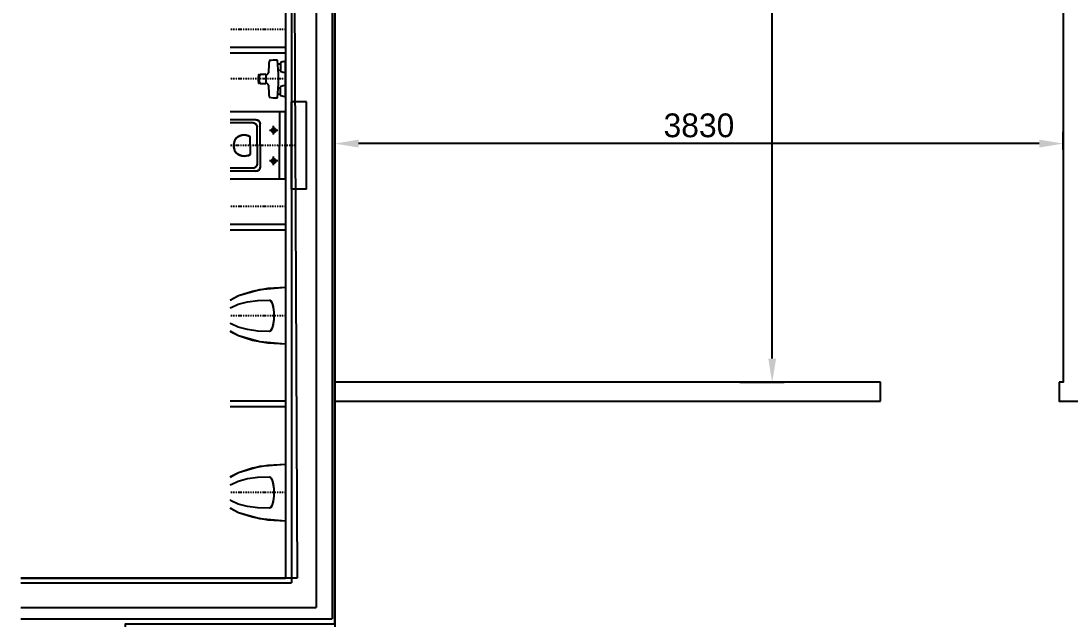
# Model space of a CAD drawing. Header units: millimetres. Extents: x 1372008 to 1411324, y -46445 to -30295.
# Drawn here: x 1394094 to 1399615, y -37520 to -34375 of the extents above; entities that cross this region are included whole.
import ezdxf

# ---------------------------------------------------------------- set-up
doc = ezdxf.new("R2010")
doc.units = ezdxf.units.MM
doc.linetypes.add('DASHDOT2', pattern=[12.7, 6.35, -3.175, 0, -3.175])
for name, color, linetype in [('Divar-esas', 7, 'Continuous'), ('Kafel', 7, 'Continuous'), ('OFFICE_BOUNDARY', 3, 'Continuous'), ('Santexnika', 7, 'Continuous'), ('sutun1', 7, 'Continuous'), ('Tavan', 7, 'Continuous')]:
    doc.layers.add(name, color=color, linetype=linetype)

msp = doc.modelspace()

# ---------------------------------------------------------------- linework, layer by layer
at = {"color": 1, "lineweight": 30}
msp.add_line((1395743.6, -37544.8), (1395743.6, -30844.8), dxfattribs=at)
at = {"color": 18, "lineweight": -3, "true_color": 0x000000}
msp.add_line((1395743.6, -37544.8), (1395743.6, -30844.8), dxfattribs=at)
at = {"color": 0, "lineweight": -2, "transparency": 16777216}
for p, q in [((1398043.8, -36149.8), (1398043.8, -30969.8)), ((1395743.6, -35053), (1395743.6, -34957.1)), ((1399573.6, -35053), (1399573.6, -34957.1)), ((1399448.6, -35019.6), (1395868.6, -35019.6)), ((1397873.7, -36274.8), (1398106.3, -36274.8)), ((1395743.6, -36546.7), (1395743.6, -37953.4))]:
    msp.add_line(p, q, dxfattribs=at)
for p, q in [((1398613.6, -36374.8), (1398613.6, -36274.8)), ((1395743.6, -37544.8), (1395743.6, -36374.8)), ((1395743.6, -36374.8), (1398613.6, -36374.8))]:
    msp.add_line(p, q)
for points in [[(1398613.6, -36274.8), (1395743.6, -36274.8), (1395743.6, -31024.8), (1395863.6, -31024.8), (1395863.6, -30844.8), (1399023.6, -30844.8), (1399023.6, -31024.8), (1399553.6, -31024.8), (1399553.6, -32884.8), (1399043.6, -32884.8), (1399043.6, -34014.8), (1399573.6, -34014.8), (1399573.6, -36274.8), (1399553.6, -36274.8)], [(1399553.6, -36274.8), (1399553.6, -36374.8), (1399703.6, -36374.8), (1399703.6, -33994.8), (1400223.6, -33994.8), (1400223.6, -32854.8), (1399703.6, -32854.8), (1399703.6, -31014.8), (1400283.6, -31014.8), (1400283.6, -30824.8), (1403443.6, -30824.8), (1403443.6, -31014.8), (1403893.6, -31014.8), (1403893.6, -30824.8), (1407053.6, -30824.8), (1407053.6, -31014.8), (1408233.6, -31014.8), (1408233.6, -32134.8), (1406853.6, -32134.8), (1406853.6, -35754.8), (1407063.6, -35754.8), (1407063.6, -35654.8)]]:
    msp.add_lwpolyline(points)
at = {"color": 0, "transparency": 16777216}
for points in [[(1395868.6, -34998.7), (1395868.6, -35040.4), (1395743.6, -35019.6)], [(1399448.6, -34998.7), (1399448.6, -35040.4), (1399573.6, -35019.6)], [(1398023, -36149.8), (1398064.6, -36149.8), (1398043.8, -36274.8)]]:
    msp.add_solid(points, dxfattribs=at)
at = {"layer": 'Divar-esas'}
for p, q in [((1395515.2, -30994.8), (1395515.2, -37329.8)), ((1395645.2, -30994.8), (1395645.2, -37459.8)), ((1394093.6, -37329.8), (1395515.2, -37329.8)), ((1394093.6, -37459.8), (1395645.2, -37459.8))]:
    msp.add_line(p, q, dxfattribs=at)
at = {"layer": 'Kafel'}
for p, q in [((1395485.2, -30824.8), (1395485.2, -37304.8)), ((1395515.2, -30994.8), (1395515.2, -37304.8)), ((1394093.6, -37304.8), (1395485.2, -37304.8))]:
    msp.add_line(p, q, dxfattribs=at)
at = {"layer": 'OFFICE_BOUNDARY'}
msp.add_lwpolyline([(1394643.6, -39944.8), (1394643.6, -37544.8), (1395743.6, -37544.8), (1395743.6, -30844.8), (1408233.6, -30844.8), (1408233.6, -32394.8), (1410773.6, -32394.8), (1410773.6, -41374.8), (1406863.6, -41374.8), (1406863.6, -41404.8), (1394643.6, -41404.8), (1394643.6, -39944.8)], close=True, dxfattribs=at)
at = {"layer": 'Santexnika', "color": 26, "linetype": 'DASHDOT2', "true_color": 0x791e15}
for p, q in [((1395485.2, -34419.8), (1395193.6, -34419.8)), ((1395485.2, -34419.8), (1395193.6, -34419.8)), ((1395485.2, -34419.8), (1395193.6, -34419.8)), ((1395485.2, -34419.8), (1395193.6, -34419.8)), ((1395485.2, -34419.8), (1395193.6, -34419.8)), ((1395485.2, -34419.8), (1395193.6, -34419.8)), ((1395485.2, -34419.8), (1395193.6, -34419.8)), ((1395485.2, -34419.8), (1395193.6, -34419.8)), ((1395485.2, -34679.8), (1395193.6, -34679.8)), ((1395485.2, -34679.8), (1395193.6, -34679.8)), ((1395485.2, -34679.8), (1395193.6, -34679.8)), ((1395485.2, -34679.8), (1395193.6, -34679.8)), ((1395485.2, -34679.8), (1395193.6, -34679.8)), ((1395485.2, -34679.8), (1395193.6, -34679.8)), ((1395485.2, -34679.8), (1395193.6, -34679.8)), ((1395485.2, -34679.8), (1395193.6, -34679.8)), ((1395535.2, -35029.8), (1395193.6, -35029.8)), ((1395535.2, -35029.8), (1395193.6, -35029.8)), ((1395535.2, -35029.8), (1395193.6, -35029.8)), ((1395535.2, -35029.8), (1395193.6, -35029.8)), ((1395535.2, -35029.8), (1395193.6, -35029.8)), ((1395535.2, -35029.8), (1395193.6, -35029.8)), ((1395535.2, -35029.8), (1395193.6, -35029.8)), ((1395535.2, -35029.8), (1395193.6, -35029.8)), ((1395485.2, -35349.8), (1395193.6, -35349.8)), ((1395485.2, -35349.8), (1395193.6, -35349.8)), ((1395485.2, -35349.8), (1395193.6, -35349.8)), ((1395485.2, -35349.8), (1395193.6, -35349.8)), ((1395485.2, -35349.8), (1395193.6, -35349.8)), ((1395485.2, -35349.8), (1395193.6, -35349.8)), ((1395485.2, -35349.8), (1395193.6, -35349.8)), ((1395485.2, -35349.8), (1395193.6, -35349.8)), ((1395485.2, -35924.8), (1395193.6, -35924.8)), ((1395485.2, -35924.8), (1395193.6, -35924.8)), ((1395485.2, -35924.8), (1395193.6, -35924.8)), ((1395485.2, -35924.8), (1395193.6, -35924.8)), ((1395485.2, -35924.8), (1395193.6, -35924.8)), ((1395485.2, -35924.8), (1395193.6, -35924.8)), ((1395485.2, -35924.8), (1395193.6, -35924.8)), ((1395485.2, -35924.8), (1395193.6, -35924.8)), ((1395485.2, -36854.8), (1395193.6, -36854.8)), ((1395485.2, -36854.8), (1395193.6, -36854.8)), ((1395485.2, -36854.8), (1395193.6, -36854.8)), ((1395485.2, -36854.8), (1395193.6, -36854.8)), ((1395485.2, -36854.8), (1395193.6, -36854.8)), ((1395485.2, -36854.8), (1395193.6, -36854.8)), ((1395485.2, -36854.8), (1395193.6, -36854.8)), ((1395485.2, -36854.8), (1395193.6, -36854.8))]:
    msp.add_line(p, q, dxfattribs=at)
at = {"layer": 'Santexnika'}
for p, q in [((1395485.2, -34514.8), (1395193.6, -34514.8)), ((1395485.2, -34514.8), (1395193.6, -34514.8)), ((1395485.2, -34514.8), (1395193.6, -34514.8)), ((1395485.2, -34514.8), (1395193.6, -34514.8)), ((1395485.2, -34514.8), (1395193.6, -34514.8)), ((1395485.2, -34514.8), (1395193.6, -34514.8)), ((1395485.2, -34514.8), (1395193.6, -34514.8)), ((1395485.2, -34514.8), (1395193.6, -34514.8)), ((1395485.2, -34544.8), (1395193.6, -34544.8)), ((1395485.2, -34544.8), (1395193.6, -34544.8)), ((1395485.2, -34544.8), (1395193.6, -34544.8)), ((1395485.2, -34544.8), (1395193.6, -34544.8)), ((1395485.2, -34544.8), (1395193.6, -34544.8)), ((1395485.2, -34544.8), (1395193.6, -34544.8)), ((1395485.2, -34544.8), (1395193.6, -34544.8)), ((1395485.2, -34544.8), (1395193.6, -34544.8)), ((1395443.9, -34599.9), (1395457.4, -34599.9)), ((1395443.9, -34599.9), (1395457.4, -34599.9)), ((1395443.9, -34599.9), (1395457.4, -34599.9)), ((1395443.9, -34599.9), (1395457.4, -34599.9)), ((1395443.9, -34599.9), (1395457.4, -34599.9)), ((1395443.9, -34599.9), (1395457.4, -34599.9)), ((1395443.9, -34599.9), (1395457.4, -34599.9)), ((1395443.9, -34599.9), (1395457.4, -34599.9)), ((1395457.4, -34594.5), (1395457.4, -34638.2)), ((1395457.4, -34594.5), (1395457.4, -34638.2)), ((1395457.4, -34594.5), (1395457.4, -34638.2)), ((1395457.4, -34594.5), (1395457.4, -34638.2)), ((1395457.4, -34594.5), (1395457.4, -34638.2)), ((1395457.4, -34594.5), (1395457.4, -34638.2)), ((1395457.4, -34594.5), (1395457.4, -34638.2)), ((1395457.4, -34594.5), (1395457.4, -34638.2)), ((1395485.2, -34772.7), (1395485.2, -34586.9)), ((1395485.2, -34772.7), (1395485.2, -34586.9)), ((1395485.2, -34772.7), (1395485.2, -34586.9)), ((1395485.2, -34772.7), (1395485.2, -34586.9)), ((1395485.2, -34772.7), (1395485.2, -34586.9)), ((1395485.2, -34772.7), (1395485.2, -34586.9)), ((1395485.2, -34772.7), (1395485.2, -34586.9)), ((1395485.2, -34772.7), (1395485.2, -34586.9)), ((1395381.6, -34658.6), (1395381.6, -34701)), ((1395381.6, -34658.6), (1395381.6, -34701)), ((1395381.6, -34658.6), (1395381.6, -34701)), ((1395381.6, -34658.6), (1395381.6, -34701)), ((1395381.6, -34658.6), (1395381.6, -34701)), ((1395381.6, -34658.6), (1395381.6, -34701)), ((1395381.6, -34658.6), (1395381.6, -34701)), ((1395381.6, -34658.6), (1395381.6, -34701)), ((1395446.3, -34632.8), (1395457.4, -34632.8)), ((1395446.3, -34632.8), (1395457.4, -34632.8)), ((1395446.3, -34632.8), (1395457.4, -34632.8)), ((1395446.3, -34632.8), (1395457.4, -34632.8)), ((1395446.3, -34632.8), (1395457.4, -34632.8)), ((1395446.3, -34632.8), (1395457.4, -34632.8)), ((1395446.3, -34632.8), (1395457.4, -34632.8)), ((1395446.3, -34632.8), (1395457.4, -34632.8)), ((1395446.3, -34726.9), (1395457.4, -34726.9)), ((1395446.3, -34726.9), (1395457.4, -34726.9)), ((1395446.3, -34726.9), (1395457.4, -34726.9)), ((1395446.3, -34726.9), (1395457.4, -34726.9)), ((1395446.3, -34726.9), (1395457.4, -34726.9)), ((1395446.3, -34726.9), (1395457.4, -34726.9)), ((1395446.3, -34726.9), (1395457.4, -34726.9)), ((1395446.3, -34726.9), (1395457.4, -34726.9)), ((1395457.4, -34765.1), (1395457.4, -34721.5)), ((1395457.4, -34765.1), (1395457.4, -34721.5)), ((1395457.4, -34765.1), (1395457.4, -34721.5)), ((1395457.4, -34765.1), (1395457.4, -34721.5)), ((1395457.4, -34765.1), (1395457.4, -34721.5)), ((1395457.4, -34765.1), (1395457.4, -34721.5)), ((1395457.4, -34765.1), (1395457.4, -34721.5)), ((1395457.4, -34765.1), (1395457.4, -34721.5)), ((1395443.9, -34759.7), (1395457.4, -34759.7)), ((1395443.9, -34759.7), (1395457.4, -34759.7)), ((1395443.9, -34759.7), (1395457.4, -34759.7)), ((1395443.9, -34759.7), (1395457.4, -34759.7)), ((1395443.9, -34759.7), (1395457.4, -34759.7)), ((1395443.9, -34759.7), (1395457.4, -34759.7)), ((1395443.9, -34759.7), (1395457.4, -34759.7)), ((1395443.9, -34759.7), (1395457.4, -34759.7)), ((1395595.2, -34799.8), (1395515.2, -34799.8)), ((1395515.2, -35259.8), (1395515.2, -34799.8)), ((1395595.2, -34799.8), (1395515.2, -34799.8)), ((1395515.2, -35259.8), (1395515.2, -34799.8)), ((1395595.2, -34799.8), (1395515.2, -34799.8)), ((1395515.2, -35259.8), (1395515.2, -34799.8)), ((1395595.2, -34799.8), (1395515.2, -34799.8)), ((1395515.2, -35259.8), (1395515.2, -34799.8)), ((1395595.2, -34799.8), (1395515.2, -34799.8)), ((1395515.2, -35259.8), (1395515.2, -34799.8)), ((1395595.2, -34799.8), (1395515.2, -34799.8)), ((1395515.2, -35259.8), (1395515.2, -34799.8)), ((1395595.2, -34799.8), (1395515.2, -34799.8)), ((1395515.2, -35259.8), (1395515.2, -34799.8)), ((1395595.2, -34799.8), (1395515.2, -34799.8)), ((1395515.2, -35259.8), (1395515.2, -34799.8)), ((1395595.2, -35259.8), (1395595.2, -34799.8)), ((1395595.2, -35259.8), (1395595.2, -34799.8)), ((1395595.2, -35259.8), (1395595.2, -34799.8)), ((1395595.2, -35259.8), (1395595.2, -34799.8)), ((1395595.2, -35259.8), (1395595.2, -34799.8)), ((1395595.2, -35259.8), (1395595.2, -34799.8)), ((1395595.2, -35259.8), (1395595.2, -34799.8)), ((1395595.2, -35259.8), (1395595.2, -34799.8)), ((1395485.2, -34852.3), (1395193.6, -34852.3)), ((1395485.2, -34852.3), (1395193.6, -34852.3)), ((1395485.2, -34852.3), (1395193.6, -34852.3)), ((1395485.2, -34852.3), (1395193.6, -34852.3)), ((1395485.2, -34852.3), (1395193.6, -34852.3)), ((1395485.2, -34852.3), (1395193.6, -34852.3)), ((1395485.2, -34852.3), (1395193.6, -34852.3)), ((1395485.2, -34852.3), (1395193.6, -34852.3)), ((1395329.7, -34894.5), (1395193.6, -34894.5)), ((1395329.7, -34894.5), (1395193.6, -34894.5)), ((1395329.7, -34894.5), (1395193.6, -34894.5)), ((1395329.7, -34894.5), (1395193.6, -34894.5)), ((1395329.7, -34894.5), (1395193.6, -34894.5)), ((1395329.7, -34894.5), (1395193.6, -34894.5)), ((1395329.7, -34894.5), (1395193.6, -34894.5)), ((1395329.7, -34894.5), (1395193.6, -34894.5)), ((1395452.7, -34852.3), (1395452.7, -35029.8)), ((1395452.7, -34852.3), (1395452.7, -35029.8)), ((1395452.7, -34852.3), (1395452.7, -35029.8)), ((1395452.7, -34852.3), (1395452.7, -35029.8)), ((1395452.7, -34852.3), (1395452.7, -35029.8)), ((1395452.7, -34852.3), (1395452.7, -35029.8)), ((1395452.7, -34852.3), (1395452.7, -35029.8)), ((1395452.7, -34852.3), (1395452.7, -35029.8)), ((1395485.2, -35207.3), (1395485.2, -34852.3)), ((1395485.2, -35207.3), (1395485.2, -34852.3)), ((1395485.2, -35207.3), (1395485.2, -34852.3)), ((1395485.2, -35207.3), (1395485.2, -34852.3)), ((1395485.2, -35207.3), (1395485.2, -34852.3)), ((1395485.2, -35207.3), (1395485.2, -34852.3)), ((1395485.2, -35207.3), (1395485.2, -34852.3)), ((1395485.2, -35207.3), (1395485.2, -34852.3)), ((1395314.2, -34911), (1395193.6, -34911)), ((1395314.2, -34911), (1395193.6, -34911)), ((1395314.2, -34911), (1395193.6, -34911)), ((1395314.2, -34911), (1395193.6, -34911)), ((1395314.2, -34911), (1395193.6, -34911)), ((1395314.2, -34911), (1395193.6, -34911)), ((1395314.2, -34911), (1395193.6, -34911)), ((1395314.2, -34911), (1395193.6, -34911)), ((1395335.6, -35029.8), (1395335.6, -34932)), ((1395335.6, -35029.8), (1395335.6, -34932)), ((1395335.6, -35029.8), (1395335.6, -34932)), ((1395335.6, -35029.8), (1395335.6, -34932)), ((1395335.6, -35029.8), (1395335.6, -34932)), ((1395335.6, -35029.8), (1395335.6, -34932)), ((1395335.6, -35029.8), (1395335.6, -34932)), ((1395335.6, -35029.8), (1395335.6, -34932)), ((1395351.1, -35029.8), (1395351.1, -34915.5)), ((1395351.1, -35029.8), (1395351.1, -34915.5)), ((1395351.1, -35029.8), (1395351.1, -34915.5)), ((1395351.1, -35029.8), (1395351.1, -34915.5)), ((1395351.1, -35029.8), (1395351.1, -34915.5)), ((1395351.1, -35029.8), (1395351.1, -34915.5)), ((1395351.1, -35029.8), (1395351.1, -34915.5)), ((1395351.1, -35029.8), (1395351.1, -34915.5)), ((1395443.6, -34949.9), (1395399.8, -34949.9)), ((1395443.6, -34949.9), (1395399.8, -34949.9)), ((1395443.6, -34949.9), (1395399.8, -34949.9)), ((1395443.6, -34949.9), (1395399.8, -34949.9)), ((1395443.6, -34949.9), (1395399.8, -34949.9)), ((1395443.6, -34949.9), (1395399.8, -34949.9)), ((1395443.6, -34949.9), (1395399.8, -34949.9)), ((1395443.6, -34949.9), (1395399.8, -34949.9)), ((1395421.7, -34971.6), (1395421.7, -34926.1)), ((1395421.7, -34971.6), (1395421.7, -34926.1)), ((1395421.7, -34971.6), (1395421.7, -34926.1)), ((1395421.7, -34971.6), (1395421.7, -34926.1)), ((1395421.7, -34971.6), (1395421.7, -34926.1)), ((1395421.7, -34971.6), (1395421.7, -34926.1)), ((1395421.7, -34971.6), (1395421.7, -34926.1)), ((1395421.7, -34971.6), (1395421.7, -34926.1)), ((1395299.3, -35029.8), (1395299.3, -34983.5)), ((1395299.3, -35029.8), (1395299.3, -34983.5)), ((1395299.3, -35029.8), (1395299.3, -34983.5)), ((1395299.3, -35029.8), (1395299.3, -34983.5)), ((1395299.3, -35029.8), (1395299.3, -34983.5)), ((1395299.3, -35029.8), (1395299.3, -34983.5)), ((1395299.3, -35029.8), (1395299.3, -34983.5)), ((1395299.3, -35029.8), (1395299.3, -34983.5)), ((1395299.3, -35029.8), (1395299.3, -35076.2)), ((1395299.3, -35029.8), (1395299.3, -35076.2)), ((1395299.3, -35029.8), (1395299.3, -35076.2)), ((1395299.3, -35029.8), (1395299.3, -35076.2)), ((1395299.3, -35029.8), (1395299.3, -35076.2)), ((1395299.3, -35029.8), (1395299.3, -35076.2)), ((1395299.3, -35029.8), (1395299.3, -35076.2)), ((1395299.3, -35029.8), (1395299.3, -35076.2)), ((1395335.6, -35029.8), (1395335.6, -35127.6)), ((1395335.6, -35029.8), (1395335.6, -35127.6)), ((1395335.6, -35029.8), (1395335.6, -35127.6)), ((1395335.6, -35029.8), (1395335.6, -35127.6)), ((1395335.6, -35029.8), (1395335.6, -35127.6)), ((1395335.6, -35029.8), (1395335.6, -35127.6)), ((1395335.6, -35029.8), (1395335.6, -35127.6)), ((1395335.6, -35029.8), (1395335.6, -35127.6)), ((1395351.1, -35029.8), (1395351.1, -35144.2)), ((1395351.1, -35029.8), (1395351.1, -35144.2)), ((1395351.1, -35029.8), (1395351.1, -35144.2)), ((1395351.1, -35029.8), (1395351.1, -35144.2)), ((1395351.1, -35029.8), (1395351.1, -35144.2)), ((1395351.1, -35029.8), (1395351.1, -35144.2)), ((1395351.1, -35029.8), (1395351.1, -35144.2)), ((1395351.1, -35029.8), (1395351.1, -35144.2)), ((1395452.7, -35207.3), (1395452.7, -35029.8)), ((1395452.7, -35207.3), (1395452.7, -35029.8)), ((1395452.7, -35207.3), (1395452.7, -35029.8)), ((1395452.7, -35207.3), (1395452.7, -35029.8)), ((1395452.7, -35207.3), (1395452.7, -35029.8)), ((1395452.7, -35207.3), (1395452.7, -35029.8)), ((1395452.7, -35207.3), (1395452.7, -35029.8)), ((1395452.7, -35207.3), (1395452.7, -35029.8)), ((1395443.6, -35111), (1395399.8, -35111)), ((1395443.6, -35111), (1395399.8, -35111)), ((1395443.6, -35111), (1395399.8, -35111)), ((1395443.6, -35111), (1395399.8, -35111)), ((1395443.6, -35111), (1395399.8, -35111)), ((1395443.6, -35111), (1395399.8, -35111)), ((1395443.6, -35111), (1395399.8, -35111)), ((1395443.6, -35111), (1395399.8, -35111)), ((1395421.7, -35132.8), (1395421.7, -35087.2)), ((1395421.7, -35132.8), (1395421.7, -35087.2)), ((1395421.7, -35132.8), (1395421.7, -35087.2)), ((1395421.7, -35132.8), (1395421.7, -35087.2)), ((1395421.7, -35132.8), (1395421.7, -35087.2)), ((1395421.7, -35132.8), (1395421.7, -35087.2)), ((1395421.7, -35132.8), (1395421.7, -35087.2)), ((1395421.7, -35132.8), (1395421.7, -35087.2)), ((1395314.2, -35148.6), (1395193.6, -35148.6)), ((1395314.2, -35148.6), (1395193.6, -35148.6)), ((1395314.2, -35148.6), (1395193.6, -35148.6)), ((1395314.2, -35148.6), (1395193.6, -35148.6)), ((1395314.2, -35148.6), (1395193.6, -35148.6)), ((1395314.2, -35148.6), (1395193.6, -35148.6)), ((1395314.2, -35148.6), (1395193.6, -35148.6)), ((1395314.2, -35148.6), (1395193.6, -35148.6)), ((1395329.7, -35165.1), (1395193.6, -35165.1)), ((1395329.7, -35165.1), (1395193.6, -35165.1)), ((1395329.7, -35165.1), (1395193.6, -35165.1)), ((1395329.7, -35165.1), (1395193.6, -35165.1)), ((1395329.7, -35165.1), (1395193.6, -35165.1)), ((1395329.7, -35165.1), (1395193.6, -35165.1)), ((1395329.7, -35165.1), (1395193.6, -35165.1)), ((1395329.7, -35165.1), (1395193.6, -35165.1)), ((1395485.2, -35207.3), (1395193.6, -35207.3)), ((1395485.2, -35207.3), (1395193.6, -35207.3)), ((1395485.2, -35207.3), (1395193.6, -35207.3)), ((1395485.2, -35207.3), (1395193.6, -35207.3)), ((1395485.2, -35207.3), (1395193.6, -35207.3)), ((1395485.2, -35207.3), (1395193.6, -35207.3)), ((1395485.2, -35207.3), (1395193.6, -35207.3)), ((1395485.2, -35207.3), (1395193.6, -35207.3)), ((1395595.2, -35259.8), (1395515.2, -35259.8)), ((1395595.2, -35259.8), (1395515.2, -35259.8)), ((1395595.2, -35259.8), (1395515.2, -35259.8)), ((1395595.2, -35259.8), (1395515.2, -35259.8)), ((1395595.2, -35259.8), (1395515.2, -35259.8)), ((1395595.2, -35259.8), (1395515.2, -35259.8)), ((1395595.2, -35259.8), (1395515.2, -35259.8)), ((1395595.2, -35259.8), (1395515.2, -35259.8)), ((1395485.2, -35444.8), (1395193.6, -35444.8)), ((1395485.2, -35444.8), (1395193.6, -35444.8)), ((1395485.2, -35444.8), (1395193.6, -35444.8)), ((1395485.2, -35444.8), (1395193.6, -35444.8)), ((1395485.2, -35444.8), (1395193.6, -35444.8)), ((1395485.2, -35444.8), (1395193.6, -35444.8)), ((1395485.2, -35444.8), (1395193.6, -35444.8)), ((1395485.2, -35444.8), (1395193.6, -35444.8)), ((1395485.2, -35474.8), (1395193.6, -35474.8)), ((1395485.2, -35474.8), (1395193.6, -35474.8)), ((1395485.2, -35474.8), (1395193.6, -35474.8)), ((1395485.2, -35474.8), (1395193.6, -35474.8)), ((1395485.2, -35474.8), (1395193.6, -35474.8)), ((1395485.2, -35474.8), (1395193.6, -35474.8)), ((1395485.2, -35474.8), (1395193.6, -35474.8)), ((1395485.2, -35474.8), (1395193.6, -35474.8)), ((1395485.2, -35774.8), (1395485.2, -36074.8)), ((1395485.2, -35774.8), (1395485.2, -36074.8)), ((1395485.2, -35774.8), (1395485.2, -36074.8)), ((1395485.2, -35774.8), (1395485.2, -36074.8)), ((1395485.2, -35774.8), (1395485.2, -36074.8)), ((1395485.2, -35774.8), (1395485.2, -36074.8)), ((1395485.2, -35774.8), (1395485.2, -36074.8)), ((1395485.2, -35774.8), (1395485.2, -36074.8)), ((1395485.2, -36374.8), (1395193.6, -36374.8)), ((1395485.2, -36374.8), (1395193.6, -36374.8)), ((1395485.2, -36374.8), (1395193.6, -36374.8)), ((1395485.2, -36374.8), (1395193.6, -36374.8)), ((1395485.2, -36374.8), (1395193.6, -36374.8)), ((1395485.2, -36374.8), (1395193.6, -36374.8)), ((1395485.2, -36374.8), (1395193.6, -36374.8)), ((1395485.2, -36374.8), (1395193.6, -36374.8)), ((1395485.2, -36404.8), (1395193.6, -36404.8)), ((1395485.2, -36404.8), (1395193.6, -36404.8)), ((1395485.2, -36404.8), (1395193.6, -36404.8)), ((1395485.2, -36404.8), (1395193.6, -36404.8)), ((1395485.2, -36404.8), (1395193.6, -36404.8)), ((1395485.2, -36404.8), (1395193.6, -36404.8)), ((1395485.2, -36404.8), (1395193.6, -36404.8)), ((1395485.2, -36404.8), (1395193.6, -36404.8)), ((1395485.2, -36704.8), (1395485.2, -37004.8)), ((1395485.2, -36704.8), (1395485.2, -37004.8)), ((1395485.2, -36704.8), (1395485.2, -37004.8)), ((1395485.2, -36704.8), (1395485.2, -37004.8)), ((1395485.2, -36704.8), (1395485.2, -37004.8)), ((1395485.2, -36704.8), (1395485.2, -37004.8)), ((1395485.2, -36704.8), (1395485.2, -37004.8)), ((1395485.2, -36704.8), (1395485.2, -37004.8))]:
    msp.add_line(p, q, dxfattribs=at)
for points in [[(1395193.6, -35842), (1395195, -35841), (1395237.7, -35818.8), (1395349, -35786.6), (1395485.2, -35774.8)], [(1395193.6, -35843.4), (1395238.2, -35818.5), (1395310.2, -35794.9), (1395393.9, -35780), (1395485.2, -35774.8)], [(1395193.6, -35843.4), (1395238.2, -35818.5), (1395310.2, -35794.9), (1395393.9, -35780), (1395485.2, -35774.8)], [(1395193.6, -35843.4), (1395238.2, -35818.5), (1395310.2, -35794.9), (1395393.9, -35780), (1395485.2, -35774.8)], [(1395193.6, -35843.4), (1395238.2, -35818.5), (1395310.2, -35794.9), (1395393.9, -35780), (1395485.2, -35774.8)], [(1395193.6, -35843.4), (1395238.2, -35818.5), (1395310.2, -35794.9), (1395393.9, -35780), (1395485.2, -35774.8)], [(1395193.6, -35843.4), (1395238.2, -35818.5), (1395310.2, -35794.9), (1395393.9, -35780), (1395485.2, -35774.8)], [(1395193.6, -35843.4), (1395238.2, -35818.5), (1395310.2, -35794.9), (1395393.9, -35780), (1395485.2, -35774.8)], [(1395193.6, -35885.9), (1395198, -35882.1), (1395235.9, -35864.5), (1395284, -35851.6), (1395339.6, -35844), (1395399.7, -35842.2)], [(1395193.6, -35885.9), (1395198, -35882.1), (1395235.9, -35864.5), (1395284, -35851.6), (1395339.6, -35844), (1395399.7, -35842.2)], [(1395193.6, -35885.9), (1395198, -35882.1), (1395235.9, -35864.5), (1395284, -35851.6), (1395339.6, -35844), (1395399.7, -35842.2)], [(1395193.6, -35885.9), (1395198, -35882.1), (1395235.9, -35864.5), (1395284, -35851.6), (1395339.6, -35844), (1395399.7, -35842.2)], [(1395193.6, -35885.9), (1395198, -35882.1), (1395235.9, -35864.5), (1395284, -35851.6), (1395339.6, -35844), (1395399.7, -35842.2)], [(1395193.6, -35885.9), (1395198, -35882.1), (1395235.9, -35864.5), (1395284, -35851.6), (1395339.6, -35844), (1395399.7, -35842.2)], [(1395193.6, -35885.9), (1395198, -35882.1), (1395235.9, -35864.5), (1395284, -35851.6), (1395339.6, -35844), (1395399.7, -35842.2)], [(1395193.6, -35885.9), (1395198, -35882.1), (1395235.9, -35864.5), (1395284, -35851.6), (1395339.6, -35844), (1395399.7, -35842.2)], [(1395399.7, -36007.4), (1395339.6, -36005.6), (1395284, -35998), (1395235.9, -35985.1), (1395198, -35967.6), (1395193.6, -35963.7)], [(1395399.7, -36007.4), (1395339.6, -36005.6), (1395284, -35998), (1395235.9, -35985.1), (1395198, -35967.6), (1395193.6, -35963.7)], [(1395399.7, -36007.4), (1395339.6, -36005.6), (1395284, -35998), (1395235.9, -35985.1), (1395198, -35967.6), (1395193.6, -35963.7)], [(1395399.7, -36007.4), (1395339.6, -36005.6), (1395284, -35998), (1395235.9, -35985.1), (1395198, -35967.6), (1395193.6, -35963.7)], [(1395399.7, -36007.4), (1395339.6, -36005.6), (1395284, -35998), (1395235.9, -35985.1), (1395198, -35967.6), (1395193.6, -35963.7)], [(1395399.7, -36007.4), (1395339.6, -36005.6), (1395284, -35998), (1395235.9, -35985.1), (1395198, -35967.6), (1395193.6, -35963.7)], [(1395399.7, -36007.4), (1395339.6, -36005.6), (1395284, -35998), (1395235.9, -35985.1), (1395198, -35967.6), (1395193.6, -35963.7)], [(1395399.7, -36007.4), (1395339.6, -36005.6), (1395284, -35998), (1395235.9, -35985.1), (1395198, -35967.6), (1395193.6, -35963.7)], [(1395485.2, -36074.8), (1395393.9, -36069.6), (1395310.2, -36054.7), (1395238.2, -36031.1), (1395193.6, -36006.2)], [(1395485.2, -36074.8), (1395393.9, -36069.6), (1395310.2, -36054.7), (1395238.2, -36031.1), (1395193.6, -36006.2)], [(1395485.2, -36074.8), (1395393.9, -36069.6), (1395310.2, -36054.7), (1395238.2, -36031.1), (1395193.6, -36006.2)], [(1395485.2, -36074.8), (1395393.9, -36069.6), (1395310.2, -36054.7), (1395238.2, -36031.1), (1395193.6, -36006.2)], [(1395485.2, -36074.8), (1395393.9, -36069.6), (1395310.2, -36054.7), (1395238.2, -36031.1), (1395193.6, -36006.2)], [(1395485.2, -36074.8), (1395393.9, -36069.6), (1395310.2, -36054.7), (1395238.2, -36031.1), (1395193.6, -36006.2)], [(1395485.2, -36074.8), (1395393.9, -36069.6), (1395310.2, -36054.7), (1395238.2, -36031.1), (1395193.6, -36006.2)], [(1395485.2, -36074.8), (1395349, -36063), (1395237.7, -36030.9), (1395195, -36008.7), (1395193.6, -36007.6)], [(1395193.6, -36772), (1395195, -36771), (1395237.7, -36748.8), (1395349, -36716.6), (1395485.2, -36704.8)], [(1395193.6, -36773.4), (1395238.2, -36748.5), (1395310.2, -36724.9), (1395393.9, -36710), (1395485.2, -36704.8)], [(1395193.6, -36773.4), (1395238.2, -36748.5), (1395310.2, -36724.9), (1395393.9, -36710), (1395485.2, -36704.8)], [(1395193.6, -36773.4), (1395238.2, -36748.5), (1395310.2, -36724.9), (1395393.9, -36710), (1395485.2, -36704.8)], [(1395193.6, -36773.4), (1395238.2, -36748.5), (1395310.2, -36724.9), (1395393.9, -36710), (1395485.2, -36704.8)], [(1395193.6, -36773.4), (1395238.2, -36748.5), (1395310.2, -36724.9), (1395393.9, -36710), (1395485.2, -36704.8)], [(1395193.6, -36773.4), (1395238.2, -36748.5), (1395310.2, -36724.9), (1395393.9, -36710), (1395485.2, -36704.8)], [(1395193.6, -36773.4), (1395238.2, -36748.5), (1395310.2, -36724.9), (1395393.9, -36710), (1395485.2, -36704.8)], [(1395193.6, -36815.9), (1395198, -36812.1), (1395235.9, -36794.5), (1395284, -36781.6), (1395339.6, -36774), (1395399.7, -36772.2)], [(1395193.6, -36815.9), (1395198, -36812.1), (1395235.9, -36794.5), (1395284, -36781.6), (1395339.6, -36774), (1395399.7, -36772.2)], [(1395193.6, -36815.9), (1395198, -36812.1), (1395235.9, -36794.5), (1395284, -36781.6), (1395339.6, -36774), (1395399.7, -36772.2)], [(1395193.6, -36815.9), (1395198, -36812.1), (1395235.9, -36794.5), (1395284, -36781.6), (1395339.6, -36774), (1395399.7, -36772.2)], [(1395193.6, -36815.9), (1395198, -36812.1), (1395235.9, -36794.5), (1395284, -36781.6), (1395339.6, -36774), (1395399.7, -36772.2)], [(1395193.6, -36815.9), (1395198, -36812.1), (1395235.9, -36794.5), (1395284, -36781.6), (1395339.6, -36774), (1395399.7, -36772.2)], [(1395193.6, -36815.9), (1395198, -36812.1), (1395235.9, -36794.5), (1395284, -36781.6), (1395339.6, -36774), (1395399.7, -36772.2)], [(1395193.6, -36815.9), (1395198, -36812.1), (1395235.9, -36794.5), (1395284, -36781.6), (1395339.6, -36774), (1395399.7, -36772.2)], [(1395399.7, -36937.4), (1395339.6, -36935.6), (1395284, -36928), (1395235.9, -36915.1), (1395198, -36897.6), (1395193.6, -36893.7)], [(1395399.7, -36937.4), (1395339.6, -36935.6), (1395284, -36928), (1395235.9, -36915.1), (1395198, -36897.6), (1395193.6, -36893.7)], [(1395399.7, -36937.4), (1395339.6, -36935.6), (1395284, -36928), (1395235.9, -36915.1), (1395198, -36897.6), (1395193.6, -36893.7)], [(1395399.7, -36937.4), (1395339.6, -36935.6), (1395284, -36928), (1395235.9, -36915.1), (1395198, -36897.6), (1395193.6, -36893.7)], [(1395399.7, -36937.4), (1395339.6, -36935.6), (1395284, -36928), (1395235.9, -36915.1), (1395198, -36897.6), (1395193.6, -36893.7)], [(1395399.7, -36937.4), (1395339.6, -36935.6), (1395284, -36928), (1395235.9, -36915.1), (1395198, -36897.6), (1395193.6, -36893.7)], [(1395399.7, -36937.4), (1395339.6, -36935.6), (1395284, -36928), (1395235.9, -36915.1), (1395198, -36897.6), (1395193.6, -36893.7)], [(1395399.7, -36937.4), (1395339.6, -36935.6), (1395284, -36928), (1395235.9, -36915.1), (1395198, -36897.6), (1395193.6, -36893.7)], [(1395485.2, -37004.8), (1395393.9, -36999.6), (1395310.2, -36984.7), (1395238.2, -36961.1), (1395193.6, -36936.2)], [(1395485.2, -37004.8), (1395393.9, -36999.6), (1395310.2, -36984.7), (1395238.2, -36961.1), (1395193.6, -36936.2)], [(1395485.2, -37004.8), (1395393.9, -36999.6), (1395310.2, -36984.7), (1395238.2, -36961.1), (1395193.6, -36936.2)], [(1395485.2, -37004.8), (1395393.9, -36999.6), (1395310.2, -36984.7), (1395238.2, -36961.1), (1395193.6, -36936.2)], [(1395485.2, -37004.8), (1395393.9, -36999.6), (1395310.2, -36984.7), (1395238.2, -36961.1), (1395193.6, -36936.2)], [(1395485.2, -37004.8), (1395393.9, -36999.6), (1395310.2, -36984.7), (1395238.2, -36961.1), (1395193.6, -36936.2)], [(1395485.2, -37004.8), (1395393.9, -36999.6), (1395310.2, -36984.7), (1395238.2, -36961.1), (1395193.6, -36936.2)], [(1395485.2, -37004.8), (1395349, -36993), (1395237.7, -36960.9), (1395195, -36938.7), (1395193.6, -36937.6)]]:
    msp.add_lwpolyline(points, dxfattribs=at)
at = {"layer": 'Santexnika', "extrusion": (0, 0, -1)}
for centre in [(-1395421.5, -34949.9), (-1395421.5, -35111)]:
    msp.add_circle(centre, 11.1, dxfattribs=at)
at = {"layer": 'Santexnika'}
for centre in [(1395421.5, -34949.9), (1395421.5, -34949.9), (1395421.5, -34949.9), (1395421.5, -34949.9), (1395421.5, -34949.9), (1395421.5, -34949.9), (1395421.5, -34949.9), (1395421.5, -35111), (1395421.5, -35111), (1395421.5, -35111), (1395421.5, -35111), (1395421.5, -35111), (1395421.5, -35111), (1395421.5, -35111)]:
    msp.add_circle(centre, 11.1, dxfattribs=at)
for centre, radius, start, end in [((1398805, -34858.2), 3417.3, 175.3885, 176.452), ((1398805, -34858.2), 3417.3, 175.3885, 176.452), ((1398805, -34858.2), 3417.3, 175.3885, 176.452), ((1398805, -34858.2), 3417.3, 175.3885, 176.452), ((1398805, -34858.2), 3417.3, 175.3885, 176.452), ((1398805, -34858.2), 3417.3, 175.3885, 176.452), ((1398805, -34858.2), 3417.3, 175.3885, 176.452), ((1398805, -34858.2), 3417.3, 175.3885, 176.452), ((1395432, -34783.4), 202.7, 87.1749, 99.4367), ((1395432, -34783.4), 202.7, 87.1749, 99.4367), ((1395432, -34783.4), 202.7, 87.1749, 99.4367), ((1395432, -34783.4), 202.7, 87.1749, 99.4367), ((1395432, -34783.4), 202.7, 87.1749, 99.4367), ((1395432, -34783.4), 202.7, 87.1749, 99.4367), ((1395432, -34783.4), 202.7, 87.1749, 99.4367), ((1395432, -34783.4), 202.7, 87.1749, 99.4367), ((1394574.5, -34679.8), 873.1, -6.4995, 6.4995), ((1394574.5, -34679.8), 873.1, -6.4995, 6.4995), ((1394574.5, -34679.8), 873.1, -6.4995, 6.4995), ((1394574.5, -34679.8), 873.1, -6.4995, 6.4995), ((1394574.5, -34679.8), 873.1, -6.4995, 6.4995), ((1394574.5, -34679.8), 873.1, -6.4995, 6.4995), ((1394574.5, -34679.8), 873.1, -6.4995, 6.4995), ((1394574.5, -34679.8), 873.1, -6.4995, 6.4995), ((1395463.4, -34599.9), 8.09, 112.9919, 138.4956), ((1395463.4, -34599.9), 8.09, 112.9919, 138.4956), ((1395463.4, -34599.9), 8.09, 112.9919, 138.4956), ((1395463.4, -34599.9), 8.09, 112.9919, 138.4956), ((1395463.4, -34599.9), 8.09, 112.9919, 138.4956), ((1395463.4, -34599.9), 8.09, 112.9919, 138.4956), ((1395463.4, -34599.9), 8.09, 112.9919, 138.4956), ((1395463.4, -34599.9), 8.09, 112.9919, 138.4956), ((1395493.2, -34682.3), 95.7, 94.816, 110.1457), ((1395493.2, -34682.3), 95.7, 94.816, 110.1457), ((1395493.2, -34682.3), 95.7, 94.816, 110.1457), ((1395493.2, -34682.3), 95.7, 94.816, 110.1457), ((1395493.2, -34682.3), 95.7, 94.816, 110.1457), ((1395493.2, -34682.3), 95.7, 94.816, 110.1457), ((1395493.2, -34682.3), 95.7, 94.816, 110.1457), ((1395493.2, -34682.3), 95.7, 94.816, 110.1457), ((1395477.9, -34679.8), 137.4, 171.8724, -171.8724), ((1395477.9, -34679.8), 137.4, 171.8724, -171.8724), ((1395477.9, -34679.8), 137.4, 171.8724, -171.8724), ((1395477.9, -34679.8), 137.4, 171.8724, -171.8724), ((1395477.9, -34679.8), 137.4, 171.8724, -171.8724), ((1395477.9, -34679.8), 137.4, 171.8724, -171.8724), ((1395477.9, -34679.8), 137.4, 171.8724, -171.8724), ((1395477.9, -34679.8), 137.4, 171.8724, -171.8724), ((1395345.5, -34661.3), 3.74, 16.9044, 166.3079), ((1395345.5, -34661.3), 3.74, 16.9044, 166.3079), ((1395345.5, -34661.3), 3.74, 16.9044, 166.3079), ((1395345.5, -34661.3), 3.74, 16.9044, 166.3079), ((1395345.5, -34661.3), 3.74, 16.9044, 166.3079), ((1395345.5, -34661.3), 3.74, 16.9044, 166.3079), ((1395345.5, -34661.3), 3.74, 16.9044, 166.3079), ((1395345.5, -34661.3), 3.74, 16.9044, 166.3079), ((1395381.1, -34679.8), 37.6, 141.0864, -141.0864), ((1395381.1, -34679.8), 37.6, 141.0864, -141.0864), ((1395381.1, -34679.8), 37.6, 141.0864, -141.0864), ((1395381.1, -34679.8), 37.6, 141.0864, -141.0864), ((1395381.1, -34679.8), 37.6, 141.0864, -141.0864), ((1395381.1, -34679.8), 37.6, 141.0864, -141.0864), ((1395381.1, -34679.8), 37.6, 141.0864, -141.0864), ((1395381.1, -34679.8), 37.6, 141.0864, -141.0864), ((1395378.6, -35026.1), 370.8, 89.9348, 94.1243), ((1395378.6, -35026.1), 370.8, 89.9348, 94.1243), ((1395378.6, -35026.1), 370.8, 89.9348, 94.1243), ((1395378.6, -35026.1), 370.8, 89.9348, 94.1243), ((1395378.6, -35026.1), 370.8, 89.9348, 94.1243), ((1395378.6, -35026.1), 370.8, 89.9348, 94.1243), ((1395378.6, -35026.1), 370.8, 89.9348, 94.1243), ((1395378.6, -35026.1), 370.8, 89.9348, 94.1243), ((1395377.9, -34658.8), 3.69, 2.5378, 73.278), ((1395377.9, -34658.8), 3.69, 2.5378, 73.278), ((1395377.9, -34658.8), 3.69, 2.5378, 73.278), ((1395377.9, -34658.8), 3.69, 2.5378, 73.278), ((1395377.9, -34658.8), 3.69, 2.5378, 73.278), ((1395377.9, -34658.8), 3.69, 2.5378, 73.278), ((1395377.9, -34658.8), 3.69, 2.5378, 73.278), ((1395377.9, -34658.8), 3.69, 2.5378, 73.278), ((1395381.6, -34646), 12.7, -90.1961, -3.548), ((1395381.6, -34646), 12.7, -90.1961, -3.548), ((1395381.6, -34646), 12.7, -90.1961, -3.548), ((1395381.6, -34646), 12.7, -90.1961, -3.548), ((1395381.6, -34646), 12.7, -90.1961, -3.548), ((1395381.6, -34646), 12.7, -90.1961, -3.548), ((1395381.6, -34646), 12.7, -90.1961, -3.548), ((1395381.6, -34646), 12.7, -90.1961, -3.548), ((1395463.4, -34632.8), 8.09, -138.4956, -112.9919), ((1395463.4, -34632.8), 8.09, -138.4956, -112.9919), ((1395463.4, -34632.8), 8.09, -138.4956, -112.9919), ((1395463.4, -34632.8), 8.09, -138.4956, -112.9919), ((1395463.4, -34632.8), 8.09, -138.4956, -112.9919), ((1395463.4, -34632.8), 8.09, -138.4956, -112.9919), ((1395463.4, -34632.8), 8.09, -138.4956, -112.9919), ((1395463.4, -34632.8), 8.09, -138.4956, -112.9919), ((1395493.2, -34550.4), 95.7, -110.1457, -94.816), ((1395493.2, -34550.4), 95.7, -110.1457, -94.816), ((1395493.2, -34550.4), 95.7, -110.1457, -94.816), ((1395493.2, -34550.4), 95.7, -110.1457, -94.816), ((1395493.2, -34550.4), 95.7, -110.1457, -94.816), ((1395493.2, -34550.4), 95.7, -110.1457, -94.816), ((1395493.2, -34550.4), 95.7, -110.1457, -94.816), ((1395493.2, -34550.4), 95.7, -110.1457, -94.816), ((1395345.5, -34698.4), 3.74, -166.3079, -16.9044), ((1395345.5, -34698.4), 3.74, -166.3079, -16.9044), ((1395345.5, -34698.4), 3.74, -166.3079, -16.9044), ((1395345.5, -34698.4), 3.74, -166.3079, -16.9044), ((1395345.5, -34698.4), 3.74, -166.3079, -16.9044), ((1395345.5, -34698.4), 3.74, -166.3079, -16.9044), ((1395345.5, -34698.4), 3.74, -166.3079, -16.9044), ((1395345.5, -34698.4), 3.74, -166.3079, -16.9044), ((1395378.6, -34333.5), 370.8, -94.1243, -89.9348), ((1395378.6, -34333.5), 370.8, -94.1243, -89.9348), ((1395378.6, -34333.5), 370.8, -94.1243, -89.9348), ((1395378.6, -34333.5), 370.8, -94.1243, -89.9348), ((1395378.6, -34333.5), 370.8, -94.1243, -89.9348), ((1395378.6, -34333.5), 370.8, -94.1243, -89.9348), ((1395378.6, -34333.5), 370.8, -94.1243, -89.9348), ((1395378.6, -34333.5), 370.8, -94.1243, -89.9348), ((1395377.9, -34700.8), 3.69, -73.278, -2.5378), ((1395377.9, -34700.8), 3.69, -73.278, -2.5378), ((1395377.9, -34700.8), 3.69, -73.278, -2.5378), ((1395377.9, -34700.8), 3.69, -73.278, -2.5378), ((1395377.9, -34700.8), 3.69, -73.278, -2.5378), ((1395377.9, -34700.8), 3.69, -73.278, -2.5378), ((1395377.9, -34700.8), 3.69, -73.278, -2.5378), ((1395377.9, -34700.8), 3.69, -73.278, -2.5378), ((1395381.6, -34713.7), 12.7, 3.548, 90.1961), ((1395381.6, -34713.7), 12.7, 3.548, 90.1961), ((1395381.6, -34713.7), 12.7, 3.548, 90.1961), ((1395381.6, -34713.7), 12.7, 3.548, 90.1961), ((1395381.6, -34713.7), 12.7, 3.548, 90.1961), ((1395381.6, -34713.7), 12.7, 3.548, 90.1961), ((1395381.6, -34713.7), 12.7, 3.548, 90.1961), ((1395381.6, -34713.7), 12.7, 3.548, 90.1961), ((1398805, -34501.4), 3417.3, -176.452, -175.3885), ((1398805, -34501.4), 3417.3, -176.452, -175.3885), ((1398805, -34501.4), 3417.3, -176.452, -175.3885), ((1398805, -34501.4), 3417.3, -176.452, -175.3885), ((1398805, -34501.4), 3417.3, -176.452, -175.3885), ((1398805, -34501.4), 3417.3, -176.452, -175.3885), ((1398805, -34501.4), 3417.3, -176.452, -175.3885), ((1398805, -34501.4), 3417.3, -176.452, -175.3885), ((1395463.4, -34726.8), 8.09, 112.9919, 138.4956), ((1395463.4, -34726.8), 8.09, 112.9919, 138.4956), ((1395463.4, -34726.8), 8.09, 112.9919, 138.4956), ((1395463.4, -34726.8), 8.09, 112.9919, 138.4956), ((1395463.4, -34726.8), 8.09, 112.9919, 138.4956), ((1395463.4, -34726.8), 8.09, 112.9919, 138.4956), ((1395463.4, -34726.8), 8.09, 112.9919, 138.4956), ((1395463.4, -34726.8), 8.09, 112.9919, 138.4956), ((1395493.2, -34809.2), 95.7, 94.816, 110.1457), ((1395493.2, -34809.2), 95.7, 94.816, 110.1457), ((1395493.2, -34809.2), 95.7, 94.816, 110.1457), ((1395493.2, -34809.2), 95.7, 94.816, 110.1457), ((1395493.2, -34809.2), 95.7, 94.816, 110.1457), ((1395493.2, -34809.2), 95.7, 94.816, 110.1457), ((1395493.2, -34809.2), 95.7, 94.816, 110.1457), ((1395493.2, -34809.2), 95.7, 94.816, 110.1457), ((1395432, -34576.2), 202.7, -99.4367, -87.1749), ((1395432, -34576.2), 202.7, -99.4367, -87.1749), ((1395432, -34576.2), 202.7, -99.4367, -87.1749), ((1395432, -34576.2), 202.7, -99.4367, -87.1749), ((1395432, -34576.2), 202.7, -99.4367, -87.1749), ((1395432, -34576.2), 202.7, -99.4367, -87.1749), ((1395432, -34576.2), 202.7, -99.4367, -87.1749), ((1395432, -34576.2), 202.7, -99.4367, -87.1749), ((1395463.4, -34759.8), 8.09, -138.4956, -112.9919), ((1395463.4, -34759.8), 8.09, -138.4956, -112.9919), ((1395463.4, -34759.8), 8.09, -138.4956, -112.9919), ((1395463.4, -34759.8), 8.09, -138.4956, -112.9919), ((1395463.4, -34759.8), 8.09, -138.4956, -112.9919), ((1395463.4, -34759.8), 8.09, -138.4956, -112.9919), ((1395463.4, -34759.8), 8.09, -138.4956, -112.9919), ((1395463.4, -34759.8), 8.09, -138.4956, -112.9919), ((1395493.2, -34677.4), 95.7, -110.1457, -94.816), ((1395493.2, -34677.4), 95.7, -110.1457, -94.816), ((1395493.2, -34677.4), 95.7, -110.1457, -94.816), ((1395493.2, -34677.4), 95.7, -110.1457, -94.816), ((1395493.2, -34677.4), 95.7, -110.1457, -94.816), ((1395493.2, -34677.4), 95.7, -110.1457, -94.816), ((1395493.2, -34677.4), 95.7, -110.1457, -94.816), ((1395493.2, -34677.4), 95.7, -110.1457, -94.816), ((1395329.5, -34916.1), 21.6, 1.6856, 90.4239), ((1395329.5, -34916.1), 21.6, 1.6856, 90.4239), ((1395329.5, -34916.1), 21.6, 1.6856, 90.4239), ((1395329.5, -34916.1), 21.6, 1.6856, 90.4239), ((1395329.5, -34916.1), 21.6, 1.6856, 90.4239), ((1395329.5, -34916.1), 21.6, 1.6856, 90.4239), ((1395329.5, -34916.1), 21.6, 1.6856, 90.4239), ((1395314, -34932.6), 21.6, 1.6856, 90.4239), ((1395314, -34932.6), 21.6, 1.6856, 90.4239), ((1395314, -34932.6), 21.6, 1.6856, 90.4239), ((1395314, -34932.6), 21.6, 1.6856, 90.4239), ((1395314, -34932.6), 21.6, 1.6856, 90.4239), ((1395314, -34932.6), 21.6, 1.6856, 90.4239), ((1395314, -34932.6), 21.6, 1.6856, 90.4239), ((1395295.5, -35032.2), 82.9, 157.853, 178.3836), ((1395295.5, -35032.2), 82.9, 157.853, 178.3836), ((1395295.5, -35032.2), 82.9, 157.853, 178.3836), ((1395295.5, -35032.2), 82.9, 157.853, 178.3836), ((1395295.5, -35032.2), 82.9, 157.853, 178.3836), ((1395295.5, -35032.2), 82.9, 157.853, 178.3836), ((1395295.5, -35032.2), 82.9, 157.853, 178.3836), ((1395267.5, -35031.4), 57.5, 56.4449, 147.9788), ((1395267.5, -35031.4), 57.5, 56.4449, 147.9788), ((1395267.5, -35031.4), 57.5, 56.4449, 147.9788), ((1395267.5, -35031.4), 57.5, 56.4449, 147.9788), ((1395267.5, -35031.4), 57.5, 56.4449, 147.9788), ((1395267.5, -35031.4), 57.5, 56.4449, 147.9788), ((1395267.5, -35031.4), 57.5, 56.4449, 147.9788), ((1395295.5, -35027.5), 82.9, -178.3836, -157.853), ((1395295.5, -35027.5), 82.9, -178.3836, -157.853), ((1395295.5, -35027.5), 82.9, -178.3836, -157.853), ((1395295.5, -35027.5), 82.9, -178.3836, -157.853), ((1395295.5, -35027.5), 82.9, -178.3836, -157.853), ((1395295.5, -35027.5), 82.9, -178.3836, -157.853), ((1395295.5, -35027.5), 82.9, -178.3836, -157.853), ((1395267.5, -35028.2), 57.5, -147.9788, -56.4449), ((1395267.5, -35028.2), 57.5, -147.9788, -56.4449), ((1395267.5, -35028.2), 57.5, -147.9788, -56.4449), ((1395267.5, -35028.2), 57.5, -147.9788, -56.4449), ((1395267.5, -35028.2), 57.5, -147.9788, -56.4449), ((1395267.5, -35028.2), 57.5, -147.9788, -56.4449), ((1395267.5, -35028.2), 57.5, -147.9788, -56.4449), ((1395314, -35127), 21.6, -90.4239, -1.6856), ((1395314, -35127), 21.6, -90.4239, -1.6856), ((1395314, -35127), 21.6, -90.4239, -1.6856), ((1395314, -35127), 21.6, -90.4239, -1.6856), ((1395314, -35127), 21.6, -90.4239, -1.6856), ((1395314, -35127), 21.6, -90.4239, -1.6856), ((1395314, -35127), 21.6, -90.4239, -1.6856), ((1395329.5, -35143.5), 21.6, -90.4239, -1.6856), ((1395329.5, -35143.5), 21.6, -90.4239, -1.6856), ((1395329.5, -35143.5), 21.6, -90.4239, -1.6856), ((1395329.5, -35143.5), 21.6, -90.4239, -1.6856), ((1395329.5, -35143.5), 21.6, -90.4239, -1.6856), ((1395329.5, -35143.5), 21.6, -90.4239, -1.6856), ((1395329.5, -35143.5), 21.6, -90.4239, -1.6856)]:
    msp.add_arc(centre, radius, start, end, dxfattribs=at)
at = {"layer": 'Santexnika', "extrusion": (0, 0, -1)}
for centre, radius, start, end in [((-1395329.5, -34916.1), 21.6, 89.5761, 178.3144), ((-1395314, -34932.6), 21.6, 89.5761, 178.3144), ((-1395295.5, -35032.2), 82.9, 1.6164, 22.147), ((-1395267.5, -35031.4), 57.5, 32.0212, 123.5551), ((-1395295.5, -35027.5), 82.9, -22.147, -1.6164), ((-1395267.5, -35028.2), 57.5, -123.5551, -32.0212), ((-1395314, -35127), 21.6, -178.3144, -89.5761), ((-1395329.5, -35143.5), 21.6, -178.3144, -89.5761)]:
    msp.add_arc(centre, radius, start, end, dxfattribs=at)
for centre, major_axis, start_param, end_param in [((1395399.7, -35924.8), (0, -82.6), 3.141593, 0), ((1395399.7, -35924.8), (0, 82.6), 6.283185, 3.141593), ((1395399.7, -35924.8), (0, 82.6), 6.283185, 3.141593), ((1395399.7, -35924.8), (0, 82.6), 6.283185, 3.141593), ((1395399.7, -35924.8), (0, 82.6), 6.283185, 3.141593), ((1395399.7, -35924.8), (0, 82.6), 6.283185, 3.141593), ((1395399.7, -35924.8), (0, 82.6), 6.283185, 3.141593), ((1395399.7, -35924.8), (0, 82.6), 6.283185, 3.141593), ((1395399.7, -36854.8), (0, -82.6), 3.141593, 0), ((1395399.7, -36854.8), (0, 82.6), 6.283185, 3.141593), ((1395399.7, -36854.8), (0, 82.6), 6.283185, 3.141593), ((1395399.7, -36854.8), (0, 82.6), 6.283185, 3.141593), ((1395399.7, -36854.8), (0, 82.6), 6.283185, 3.141593), ((1395399.7, -36854.8), (0, 82.6), 6.283185, 3.141593), ((1395399.7, -36854.8), (0, 82.6), 6.283185, 3.141593), ((1395399.7, -36854.8), (0, 82.6), 6.283185, 3.141593)]:
    msp.add_ellipse(centre, major_axis=major_axis, ratio=0.28758, start_param=start_param, end_param=end_param, dxfattribs=at)
at = {"layer": 'sutun1', "color": 134}
for p, q in [((1395515.2, -30824.8), (1395545.2, -37304.8)), ((1395545.2, -37304.8), (1394093.6, -37304.8))]:
    msp.add_line(p, q, dxfattribs=at)
at = {"layer": 'Tavan'}
for p in [(1395730.2, -30824.8), (1394093.6, -37519.8)]:
    msp.add_line(p, (1395730.2, -37519.8), dxfattribs=at)

# ---------------------------------------------------------------- texts
at = {"color": 0, "transparency": 16777216, "insert": (1397658.6, -34924.4), "char_height": 125, "attachment_point": 5}
msp.add_mtext('3830', dxfattribs=at)

doc.saveas('drawing.dxf')
